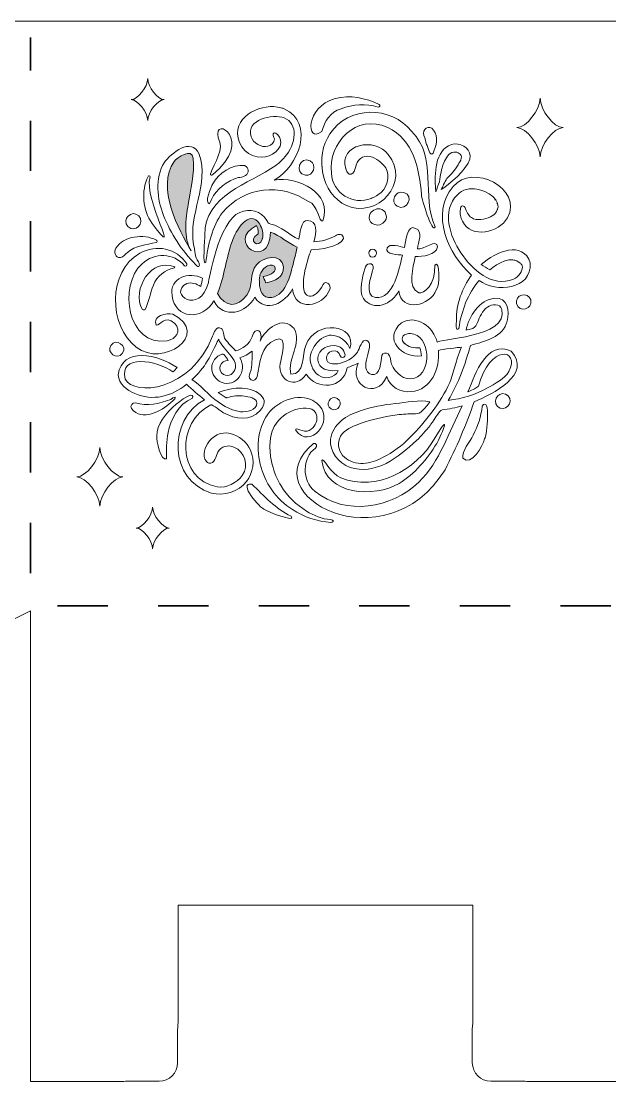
# Model space of a CAD drawing. Extents: x 8 to 992, y -718 to -282.
# Drawn here: x 504.6 to 745.9, y -717.6 to -282.5 of the extents above; entities that cross this region are included whole.
import ezdxf

# ---------------------------------------------------------------- set-up
doc = ezdxf.new("R2010")
doc.units = 0
doc.header["$MEASUREMENT"] = 0
doc.linetypes.add('AI-Linetype-1', pattern=[41.240002, 20.620001, -20.620001])
doc.linetypes.add('AI-Linetype-5', pattern=[41.240002, 20.620001, -20.620001])
doc.layers.add('Layer 1', color=7, linetype='Continuous')

# ---------------------------------------------------------------- blocks, each defined once
blk = doc.blocks.new('block 2')
at = {"layer": 'Layer 1', "true_color": 0x010101}
h = blk.add_hatch(color=18, dxfattribs=at)
h.dxf.hatch_style = 2
edge = h.paths.add_edge_path()
edge.add_spline(control_points=[(573.06, -357.72), (574.19, -351.43), (575.61, -345.18), (575.12, -338.75), (574.76, -334.09), (568.26, -338.67), (567.3, -340.02), (559.8, -350.48), (569.2, -368.42), (574.29, -376.71), (570.96, -371.29), (572.01, -363.6), (573.06, -357.72)], knot_values=[0, 0, 0, 0, 1, 1, 1, 2, 2, 2, 3, 3, 3, 4, 4, 4, 4], degree=3, periodic=1)
h = blk.add_hatch(color=18, dxfattribs=at)
h.dxf.hatch_style = 2
edge = h.paths.add_edge_path()
edge.add_spline(control_points=[(597.07, -394.85), (599.82, -391.07), (598.06, -386.22), (601.05, -382.39), (603.57, -379.16), (611.54, -377.52), (612.08, -383.33), (612.47, -387.52), (608.43, -389.38), (604.78, -389.8), (604.69, -388.97), (603.66, -387.48), (603.82, -387.25), (607.43, -386.52), (609.58, -385.06), (608.5, -383.04), (605.75, -381.37), (603.22, -384.39), (602.43, -386.62), (602.46, -386.63), (602.49, -386.63), (602.52, -386.64), (602.32, -387.26), (602.23, -387.92), (602.22, -388.57), (602.21, -389), (602.24, -389.43), (602.29, -389.86), (602.28, -389.86), (602.27, -389.86), (602.26, -389.86), (602.32, -392.97), (603.42, -396.38), (607.29, -395.8), (613.5, -394.88), (615.3, -385.18), (616.53, -380.35), (616.55, -380.24), (616.58, -380.14), (616.6, -380.07), (616.58, -380.13), (616.56, -380.21), (616.53, -380.34), (616.97, -378.61), (617.35, -376.88), (617.73, -375.14), (613.85, -373.64), (610.83, -370.33), (606.86, -369.11), (606.26, -385.34), (588.09, -372.89), (601.08, -366.37), (601.14, -366.48), (601.2, -366.58), (601.25, -366.69), (602.01, -367.72), (601.78, -369.37), (601.77, -369.68), (596.96, -372.52), (602.24, -376.04), (603.37, -371.92), (603.43, -371.86), (603.48, -371.78), (603.5, -371.68), (604.03, -369.66), (603.45, -367.54), (602.39, -365.78), (602.4, -365.78), (602.41, -365.77), (602.42, -365.77), (598.1, -359.06), (592.4, -368.68), (591.05, -372.94), (588.56, -379.87), (587.83, -387.29), (585.12, -394.15), (588.13, -400.22), (593.48, -399.95), (597.07, -394.85)], knot_values=[0, 0, 0, 0, 1, 1, 1, 2, 2, 2, 3, 3, 3, 4, 4, 4, 5, 5, 5, 6, 6, 6, 7, 7, 7, 8, 8, 8, 9, 9, 9, 10, 10, 10, 11, 11, 11, 12, 12, 12, 13, 13, 13, 14, 14, 14, 15, 15, 15, 16, 16, 16, 17, 17, 17, 18, 18, 18, 19, 19, 19, 20, 20, 20, 21, 21, 21, 22, 22, 22, 23, 23, 23, 24, 24, 24, 25, 25, 25, 26, 26, 26, 26], degree=3, periodic=1)
at = {"layer": 'Layer 1', "lineweight": 0}
for points, knots in [([(515.73, -282.5), (515.73, -282.5), (265.73, -282.5), (265.73, -282.5), (265.73, -282.5), (259.42, -282.5), (259.42, -282.5), (259.42, -282.5), (27.54, -282.5), (27.54, -282.5), (27.54, -282.5), (27.54, -282.87), (27.54, -282.87), (27.54, -282.87), (26.18, -282.87), (26.18, -282.87), (26.18, -282.87), (25.18, -282.87), (25.18, -282.87), (25.18, -282.87), (7.77, -306.87), (7.77, -306.87), (7.77, -306.87), (7.77, -496.34), (7.77, -496.34), (7.77, -496.34), (25.18, -524.27), (25.18, -524.27), (25.18, -524.27), (25.32, -524.27), (25.32, -524.27), (25.32, -524.27), (26.18, -525.99), (26.18, -525.99), (26.18, -525.99), (34.86, -543.34), (34.86, -543.34), (34.86, -543.34), (85.76, -645.13), (85.76, -645.13), (85.76, -645.13), (85.76, -693.41), (85.76, -693.41), (85.76, -693.61), (85.77, -693.82), (85.77, -694.03), (85.63, -694.61), (85.55, -695.21), (85.55, -695.84), (85.55, -695.84), (85.55, -710.03), (85.55, -710.03), (85.55, -714.23), (88.95, -717.64), (93.15, -717.64), (93.15, -717.64), (107.35, -717.64), (107.35, -717.64), (107.77, -717.64), (108.17, -717.6), (108.57, -717.53), (109.02, -717.56), (109.47, -717.57), (109.93, -717.57), (109.93, -717.57), (182.44, -717.57), (182.44, -717.57), (182.85, -717.57), (183.25, -717.56), (183.65, -717.54), (184.03, -717.6), (184.41, -717.64), (184.8, -717.64), (184.8, -717.64), (199, -717.64), (199, -717.64), (203.2, -717.64), (206.61, -714.23), (206.61, -710.03), (206.61, -710.03), (206.61, -695.84), (206.61, -695.84), (206.61, -695.55), (206.59, -695.26), (206.55, -694.98), (206.59, -694.48), (206.61, -693.97), (206.61, -693.47), (206.61, -693.47), (206.61, -645.13), (206.61, -645.13), (206.61, -645.13), (257.49, -543.34), (257.49, -543.34), (257.49, -543.34), (259.42, -539.47), (259.42, -539.47), (259.42, -539.47), (267.05, -524.22), (267.05, -524.22), (267.05, -524.22), (267.05, -645.13), (267.05, -645.13), (267.05, -645.13), (363.74, -645.13), (363.75, -645.13), (364.02, -645.13), (364.29, -645.12), (364.55, -645.11), (365.04, -645.21), (365.55, -645.26), (366.07, -645.26), (366.07, -645.26), (380.27, -645.26), (380.27, -645.26), (384.47, -645.26), (387.87, -641.85), (387.87, -637.65), (387.87, -637.65), (387.87, -623.46), (387.87, -623.46), (387.87, -623.13), (387.85, -622.81), (387.81, -622.5), (387.84, -621.97), (387.86, -621.44), (387.86, -620.9), (387.86, -620.9), (387.86, -584.65), (387.86, -584.65), (387.86, -584.65), (508.4, -524.37), (508.4, -524.37), (508.4, -524.37), (508.4, -717.57), (508.4, -717.57), (508.4, -717.57), (544.66, -717.57), (544.66, -717.57), (545.56, -717.58), (546.45, -717.52), (547.33, -717.43), (547.33, -717.43), (561.11, -717.43), (561.11, -717.43), (565.31, -717.43), (568.72, -714.02), (568.72, -709.82), (568.72, -709.82), (568.72, -696.14), (568.72, -696.14), (568.82, -695.26), (568.87, -694.37), (568.88, -693.47), (568.88, -693.47), (568.88, -645.13), (568.88, -645.13), (568.88, -645.13), (689.73, -645.13), (689.73, -645.13), (689.73, -645.13), (689.73, -693.41), (689.73, -693.41), (689.73, -693.61), (689.74, -693.8), (689.74, -694), (689.63, -694.53), (689.56, -695.07), (689.56, -695.63), (689.56, -695.63), (689.56, -709.82), (689.56, -709.82), (689.56, -714.02), (692.97, -717.43), (697.17, -717.43), (697.17, -717.43), (711.26, -717.43), (711.26, -717.43), (712.13, -717.52), (713, -717.57), (713.89, -717.57), (713.89, -717.57), (750.19, -717.57), (750.19, -717.57), (750.19, -717.57), (750.19, -524.22), (750.19, -524.22), (750.19, -524.22), (871.01, -584.63), (871.01, -584.63), (871.01, -584.64), (871.02, -620.96), (871.01, -620.96), (871.01, -621.36), (871.02, -621.76), (871.04, -622.16), (870.99, -622.52), (870.96, -622.88), (870.96, -623.25), (870.96, -623.25), (870.96, -637.44), (870.96, -637.44), (870.96, -641.64), (874.36, -645.05), (878.56, -645.05), (878.56, -645.05), (892.76, -645.05), (892.76, -645.05), (892.87, -645.05), (892.97, -645.04), (893.07, -645.03), (893.77, -645.09), (894.47, -645.13), (895.18, -645.13), (895.18, -645.13), (991.86, -645.13), (991.86, -645.13), (991.86, -645.13), (991.86, -282.5), (991.86, -282.5), (991.86, -282.5), (515.73, -282.5), (515.73, -282.5)], [0, 0, 0, 0, 1, 1, 1, 2, 2, 2, 3, 3, 3, 4, 4, 4, 5, 5, 5, 6, 6, 6, 7, 7, 7, 8, 8, 8, 9, 9, 9, 10, 10, 10, 11, 11, 11, 12, 12, 12, 13, 13, 13, 14, 14, 14, 15, 15, 15, 16, 16, 16, 17, 17, 17, 18, 18, 18, 19, 19, 19, 20, 20, 20, 21, 21, 21, 22, 22, 22, 23, 23, 23, 24, 24, 24, 25, 25, 25, 26, 26, 26, 27, 27, 27, 28, 28, 28, 29, 29, 29, 30, 30, 30, 31, 31, 31, 32, 32, 32, 33, 33, 33, 34, 34, 34, 35, 35, 35, 36, 36, 36, 37, 37, 37, 38, 38, 38, 39, 39, 39, 40, 40, 40, 41, 41, 41, 42, 42, 42, 43, 43, 43, 44, 44, 44, 45, 45, 45, 46, 46, 46, 47, 47, 47, 48, 48, 48, 49, 49, 49, 50, 50, 50, 51, 51, 51, 52, 52, 52, 53, 53, 53, 54, 54, 54, 55, 55, 55, 56, 56, 56, 57, 57, 57, 58, 58, 58, 59, 59, 59, 60, 60, 60, 61, 61, 61, 62, 62, 62, 63, 63, 63, 64, 64, 64, 65, 65, 65, 66, 66, 66, 67, 67, 67, 68, 68, 68, 69, 69, 69, 70, 70, 70, 71, 71, 71, 72, 72, 72, 73, 73, 73, 74, 74, 74, 74]), ([(556.44, -306.05), (556.44, -309.49), (560.49, -314.65), (563.2, -314.65), (560.49, -314.65), (556.44, -319.82), (556.44, -323.26), (556.44, -319.82), (552.38, -314.65), (549.68, -314.65), (552.38, -314.65), (556.44, -309.49), (556.44, -306.05)], [0, 0, 0, 0, 1, 1, 1, 2, 2, 2, 3, 3, 3, 4, 4, 4, 4]), ([(633.34, -314.24), (639.32, -312.5), (645.92, -314.04), (651.37, -316.66), (651.95, -316.95), (651.53, -317.89), (650.93, -317.7), (646, -316.13), (640.53, -316.57), (635.76, -318.47), (631.2, -319.74), (629.05, -323.5), (627.84, -327.72), (621.29, -333.1), (620.9, -317.49), (633.34, -314.24)], [0, 0, 0, 0, 1, 1, 1, 2, 2, 2, 3, 3, 3, 4, 4, 4, 5, 5, 5, 5]), ([(579.82, -370.33), (579.85, -353.61), (597.82, -349.53), (609.02, -341.67), (609.59, -341.29), (611.89, -339.32), (612.68, -338.16), (614.91, -335.72), (616.38, -332.27), (616.5, -328.96), (616.61, -326.03), (615.25, -323.26), (612.42, -322.18), (607.71, -320.41), (596.49, -322.83), (598.82, -329.87), (599.68, -332.45), (603.06, -334.53), (605.75, -333.8), (607.13, -333.42), (608.52, -332.31), (608.41, -330.76), (608.36, -330.1), (607.25, -328.65), (608.25, -328.28), (609.18, -327.93), (610.54, -330.08), (610.82, -330.77), (612.13, -335.03), (606.97, -338.29), (603.25, -338.33), (597.92, -338.54), (593.42, -333.78), (593.22, -328.57), (593.29, -319.73), (605.88, -315.46), (612.36, -318.5), (625.35, -324.14), (618.17, -342.4), (608.35, -347.67), (617.94, -346.05), (632.46, -353.04), (628.26, -364.41), (626.73, -365.34), (626.2, -357.63), (622.44, -356.52), (611, -348.73), (596.18, -350.27), (587.15, -361.01), (582.76, -366.82), (581.18, -374.29), (580.27, -381.43), (578.77, -383.66), (580.03, -371.39), (579.82, -370.33)], [0, 0, 0, 0, 1, 1, 1, 2, 2, 2, 3, 3, 3, 4, 4, 4, 5, 5, 5, 6, 6, 6, 7, 7, 7, 8, 8, 8, 9, 9, 9, 10, 10, 10, 11, 11, 11, 12, 12, 12, 13, 13, 13, 14, 14, 14, 15, 15, 15, 16, 16, 16, 17, 17, 17, 18, 18, 18, 18]), ([(664.66, -327.67), (675.53, -338.51), (668.47, -354.18), (674.28, -366.86), (673.21, -370.02), (668.72, -355.17), (668.71, -353.72), (667.81, -343.21), (665.55, -330.97), (654.85, -326.12), (654.86, -326.13), (654.87, -326.13), (654.88, -326.13), (641.89, -320.11), (630.37, -332.56), (631.75, -344.87), (632.23, -352.91), (640.62, -358.31), (648.13, -355.19), (648.33, -355.17), (650.25, -354.22), (650.86, -353.75), (654.63, -351.55), (656.11, -345.8), (654.03, -342.69), (652.6, -340.55), (650.15, -338.66), (647.64, -337.99), (644.42, -337.14), (642.24, -339.65), (641.59, -342.58), (641.47, -343.1), (641.39, -343.64), (641.17, -344.13), (640.66, -345.29), (639.06, -345.95), (638.35, -344.58), (638.1, -344.1), (637.89, -343.6), (637.72, -343.1), (637.55, -342.63), (637.64, -342.88), (637.69, -343.02), (634.54, -332.84), (649.92, -329.94), (654.99, -337.19), (664.55, -348.59), (650.62, -363.76), (637.93, -358.13), (627.49, -353.29), (624.92, -337.76), (631.19, -328.68), (638.66, -317.12), (656.32, -317.02), (664.66, -327.67)], [0, 0, 0, 0, 1, 1, 1, 2, 2, 2, 3, 3, 3, 4, 4, 4, 5, 5, 5, 6, 6, 6, 7, 7, 7, 8, 8, 8, 9, 9, 9, 10, 10, 10, 11, 11, 11, 12, 12, 12, 13, 13, 13, 14, 14, 14, 15, 15, 15, 16, 16, 16, 17, 17, 17, 18, 18, 18, 18]), ([(717.34, -338.19), (717.34, -333.37), (711.66, -326.15), (707.87, -326.15), (711.66, -326.15), (717.34, -318.92), (717.34, -314.1), (717.34, -318.92), (723.02, -326.15), (726.8, -326.15), (723.02, -326.15), (717.34, -333.37), (717.34, -338.19)], [0, 0, 0, 0, 1, 1, 1, 2, 2, 2, 3, 3, 3, 4, 4, 4, 4]), ([(582.25, -345.15), (583.75, -340.54), (588.14, -335.02), (585.34, -330.3), (583.13, -320.77), (600.61, -331.17), (582.98, -345.58), (582.67, -345.91), (582.03, -345.62), (582.25, -345.15)], [0, 0, 0, 0, 1, 1, 1, 2, 2, 2, 3, 3, 3, 3]), ([(611.57, -318.15), (611.51, -318.13), (611.45, -318.1), (611.39, -318.08), (611.53, -318.13), (611.57, -318.15), (611.57, -318.15)], [0, 0, 0, 0, 1, 1, 1, 2, 2, 2, 2]), ([(673.66, -327.14), (675.78, -330.07), (674.85, -333.62), (673.48, -336.58), (672.08, -338.51), (671.43, -333.93), (670.82, -333.06), (670.44, -331.84), (670.25, -330.63), (669.73, -329.45), (668.58, -326.79), (672, -324.66), (673.66, -327.14)], [0, 0, 0, 0, 1, 1, 1, 2, 2, 2, 3, 3, 3, 4, 4, 4, 4]), ([(577.56, -337.09), (581.87, -349.41), (572.97, -361.71), (575.27, -374.18), (575.8, -376.57), (575.69, -379.2), (577.28, -381.18), (577.94, -382.59), (577.75, -384.01), (576.06, -382.36), (570.47, -376.59), (565.88, -369.68), (562.96, -362.18), (560.32, -355.8), (559.25, -346.62), (563.22, -340.58), (565.96, -336.76), (574.34, -329.73), (577.56, -337.09)], [0, 0, 0, 0, 1, 1, 1, 2, 2, 2, 3, 3, 3, 4, 4, 4, 5, 5, 5, 6, 6, 6, 6]), ([(573.06, -357.72), (574.19, -351.43), (575.61, -345.18), (575.12, -338.75), (574.76, -334.09), (568.26, -338.67), (567.3, -340.02), (559.8, -350.48), (569.2, -368.42), (574.29, -376.71), (570.96, -371.29), (572.01, -363.6), (573.06, -357.72)], [0, 0, 0, 0, 1, 1, 1, 2, 2, 2, 3, 3, 3, 4, 4, 4, 4]), ([(682.32, -332.81), (685.69, -332.64), (689.5, -335.35), (688.56, -339.04), (687.31, -343.53), (680.06, -349.34), (676.85, -351.58), (677.15, -350.87), (677.47, -350.18), (677.8, -349.5), (678.21, -348.65), (678.66, -347.81), (679.13, -346.99), (680.82, -345.34), (682.39, -343.68), (683.69, -341.44), (684.19, -340.58), (684.84, -339.71), (685.03, -338.72), (685.39, -336.9), (683.54, -336.02), (681.98, -336.2), (679.8, -336.46), (678.57, -338.78), (677.88, -340.64), (676.9, -343.29), (676.46, -345.68), (676.14, -348.36), (675.58, -349.71), (675.07, -351.07), (674.64, -352.46), (674.44, -351.87), (674.54, -350.57), (674.46, -350.19), (674.04, -344.07), (674.61, -333.78), (682.32, -332.81)], [0, 0, 0, 0, 1, 1, 1, 2, 2, 2, 3, 3, 3, 4, 4, 4, 5, 5, 5, 6, 6, 6, 7, 7, 7, 8, 8, 8, 9, 9, 9, 10, 10, 10, 11, 11, 11, 12, 12, 12, 12]), ([(623.1, -339.84), (626.02, -341.41), (624.32, -346.22), (621.1, -345.65), (616.31, -344.97), (618.83, -337.41), (623.1, -339.84)], [0, 0, 0, 0, 1, 1, 1, 2, 2, 2, 2]), ([(583.21, -349.19), (585.29, -345.03), (591.15, -341.06), (596.14, -341.74), (598.02, -342.45), (598.18, -344.78), (596.55, -345.86), (595.19, -346.63), (593.41, -346.53), (592, -347.21), (587.26, -349.07), (583.58, -352.66), (581.84, -357.36), (579.47, -357.19), (582.36, -350.48), (583.21, -349.19)], [0, 0, 0, 0, 1, 1, 1, 2, 2, 2, 3, 3, 3, 4, 4, 4, 5, 5, 5, 5]), ([(627.87, -342.06), (627.85, -341.78), (627.86, -341.94), (627.87, -342.06), (627.87, -342.06), (627.87, -342.06), (627.87, -342.06)], [0, 0, 0, 0, 1, 1, 1, 2, 2, 2, 2]), ([(703.97, -363.2), (700.44, -369.36), (689.25, -371.88), (685.5, -364.6), (684.72, -363.09), (684.43, -361.34), (684.65, -359.66), (684.74, -358.97), (684.75, -358.36), (685.54, -358.29), (686.09, -358.24), (686.58, -358.66), (686.63, -359.2), (686.62, -359.12), (686.62, -359.04), (686.62, -358.96), (687.12, -360.43), (687.88, -362.14), (689.17, -363.08), (691.23, -364.58), (694.83, -363.79), (696.95, -362.8), (697.99, -362.32), (698.93, -361.57), (699.5, -360.58), (702.24, -355.77), (695.27, -352.06), (691.48, -351.37), (688.6, -350.84), (685.52, -351.57), (683.43, -353.67), (676.8, -360.33), (680.4, -370.81), (684.89, -377.53), (689.34, -384.19), (697.67, -392.05), (706.41, -388.27), (707.51, -387.79), (708.51, -387.06), (709.17, -386.05), (709.76, -385.15), (710.33, -383.77), (709.95, -382.7), (709.81, -382.31), (709.54, -381.98), (709.24, -381.7), (705.67, -378.36), (699.93, -381.91), (696.68, -384.5), (695.46, -383.85), (694.31, -383.11), (693.2, -382.29), (699.17, -377.02), (710.41, -372.27), (713.31, -381.68), (713.32, -381.75), (713.32, -381.74), (713.31, -381.69), (714.09, -392.62), (699.22, -394.05), (692.31, -388.86), (687.7, -394.36), (685.04, -401.47), (684.03, -408.54), (682.54, -410.18), (683.03, -406.13), (683.06, -405.35), (682.89, -398.66), (685.35, -392.03), (689.28, -386.66), (679.51, -378.18), (672.22, -361.56), (681.66, -350.36), (689.61, -340.6), (710.58, -351.09), (703.97, -363.2)], [0, 0, 0, 0, 1, 1, 1, 2, 2, 2, 3, 3, 3, 4, 4, 4, 5, 5, 5, 6, 6, 6, 7, 7, 7, 8, 8, 8, 9, 9, 9, 10, 10, 10, 11, 11, 11, 12, 12, 12, 13, 13, 13, 14, 14, 14, 15, 15, 15, 16, 16, 16, 17, 17, 17, 18, 18, 18, 19, 19, 19, 20, 20, 20, 21, 21, 21, 22, 22, 22, 23, 23, 23, 24, 24, 24, 25, 25, 25, 25]), ([(558.27, -365.5), (554.34, -359.99), (553.68, -352.27), (556.59, -346.17), (556.78, -345.79), (557.44, -345.94), (557.41, -346.38), (554.51, -355.58), (571.17, -382.7), (558.27, -365.5)], [0, 0, 0, 0, 1, 1, 1, 2, 2, 2, 3, 3, 3, 3]), ([(661.43, -352.71), (665.95, -354.08), (662.77, -360.68), (658.8, -358.45), (655.62, -356.66), (658.11, -351.73), (661.43, -352.71)], [0, 0, 0, 0, 1, 1, 1, 2, 2, 2, 2]), ([(698.82, -355.64), (698.88, -355.75), (698.94, -355.86), (699.02, -355.96), (699.05, -356.03), (699, -356), (698.82, -355.64)], [0, 0, 0, 0, 1, 1, 1, 2, 2, 2, 2]), ([(552.76, -362.37), (555.63, -365.18), (551.19, -369.64), (548.36, -366.76), (545.49, -363.94), (549.93, -359.48), (552.76, -362.37)], [0, 0, 0, 0, 1, 1, 1, 2, 2, 2, 2]), ([(581.35, -389.65), (581.41, -389.71), (585.56, -364.29), (594.21, -360.96), (598.3, -358.95), (602.93, -360.45), (605.31, -364.26), (605.95, -365.29), (605.7, -365.45), (606.95, -365.75), (611.28, -366.76), (614.42, -370.21), (618.44, -371.9), (618.81, -370.25), (619.33, -363.67), (622.05, -364.25), (626.15, -364.33), (625.76, -369.06), (624.57, -373), (627.65, -372.92), (630.69, -371.97), (633.43, -370.56), (634.68, -369.58), (636.7, -369.73), (636.74, -371.66), (635.25, -375.06), (626.98, -376.28), (623.49, -376.27), (623.17, -377.17), (622.87, -377.95), (622.69, -378.52), (621.62, -381.82), (620.65, -385.18), (620.37, -388.65), (619.53, -397.52), (625.05, -397.08), (628.36, -390.53), (629.61, -388.58), (631.77, -390.71), (631.09, -392.51), (628.52, -399.81), (616.5, -401.85), (615.84, -392.33), (612.98, -397.9), (604.85, -402.6), (600.38, -395.77), (596.77, -402.36), (587.61, -404.79), (583.51, -397.29), (578.87, -405.44), (567.72, -404.84), (566.46, -395.05), (565.18, -387.69), (573.47, -385.13), (578.98, -387.91), (578.73, -389.07), (578.53, -390.25), (578.18, -391.37), (576.46, -390.23), (574.37, -389.5), (572.47, -390.12), (564.33, -394.45), (577.97, -403.33), (581.35, -389.65)], [0, 0, 0, 0, 1, 1, 1, 2, 2, 2, 3, 3, 3, 4, 4, 4, 5, 5, 5, 6, 6, 6, 7, 7, 7, 8, 8, 8, 9, 9, 9, 10, 10, 10, 11, 11, 11, 12, 12, 12, 13, 13, 13, 14, 14, 14, 15, 15, 15, 16, 16, 16, 17, 17, 17, 18, 18, 18, 19, 19, 19, 20, 20, 20, 21, 21, 21, 21]), ([(597.07, -394.85), (599.82, -391.07), (598.06, -386.22), (601.05, -382.39), (603.57, -379.16), (611.54, -377.52), (612.08, -383.33), (612.47, -387.52), (608.43, -389.38), (604.78, -389.8), (604.69, -388.97), (603.66, -387.48), (603.82, -387.25), (607.43, -386.52), (609.58, -385.06), (608.5, -383.04), (605.75, -381.37), (603.22, -384.39), (602.43, -386.62), (602.46, -386.63), (602.49, -386.63), (602.52, -386.64), (602.32, -387.26), (602.23, -387.92), (602.22, -388.57), (602.21, -389), (602.24, -389.43), (602.29, -389.86), (602.28, -389.86), (602.27, -389.86), (602.26, -389.86), (602.32, -392.97), (603.42, -396.38), (607.29, -395.8), (613.5, -394.88), (615.3, -385.18), (616.53, -380.35), (616.55, -380.24), (616.58, -380.14), (616.6, -380.07), (616.58, -380.13), (616.56, -380.21), (616.53, -380.34), (616.97, -378.61), (617.35, -376.88), (617.73, -375.14), (613.85, -373.64), (610.83, -370.33), (606.86, -369.11), (606.26, -385.34), (588.09, -372.89), (601.08, -366.37), (601.14, -366.48), (601.2, -366.58), (601.25, -366.69), (602.01, -367.72), (601.78, -369.37), (601.77, -369.68), (596.96, -372.52), (602.24, -376.04), (603.37, -371.92), (603.43, -371.86), (603.48, -371.78), (603.5, -371.68), (604.03, -369.66), (603.45, -367.54), (602.39, -365.78), (602.4, -365.78), (602.41, -365.77), (602.42, -365.77), (598.1, -359.06), (592.4, -368.68), (591.05, -372.94), (588.56, -379.87), (587.83, -387.29), (585.12, -394.15), (588.13, -400.22), (593.48, -399.95), (597.07, -394.85)], [0, 0, 0, 0, 1, 1, 1, 2, 2, 2, 3, 3, 3, 4, 4, 4, 5, 5, 5, 6, 6, 6, 7, 7, 7, 8, 8, 8, 9, 9, 9, 10, 10, 10, 11, 11, 11, 12, 12, 12, 13, 13, 13, 14, 14, 14, 15, 15, 15, 16, 16, 16, 17, 17, 17, 18, 18, 18, 19, 19, 19, 20, 20, 20, 21, 21, 21, 22, 22, 22, 23, 23, 23, 24, 24, 24, 25, 25, 25, 26, 26, 26, 26]), ([(647.7, -361.41), (648.59, -359.88), (650.81, -358.94), (652.49, -359.71), (654.49, -360.62), (655.68, -364.64), (651.6, -366.03), (650.49, -366.41), (648.54, -365.75), (647.78, -364.8), (647.02, -363.86), (647.09, -362.45), (647.7, -361.41)], [0, 0, 0, 0, 1, 1, 1, 2, 2, 2, 3, 3, 3, 4, 4, 4, 4]), ([(699.74, -357.08), (699.76, -357.1), (699.77, -357.12), (699.78, -357.14), (699.81, -357.21), (699.84, -357.29), (699.86, -357.37), (699.84, -357.32), (699.8, -357.23), (699.74, -357.08)], [0, 0, 0, 0, 1, 1, 1, 2, 2, 2, 3, 3, 3, 3]), ([(699.9, -359.64), (699.89, -359.67), (699.88, -359.71), (699.87, -359.75), (699.84, -359.83), (699.79, -359.91), (699.75, -359.99), (699.74, -359.98), (699.78, -359.88), (699.9, -359.64)], [0, 0, 0, 0, 1, 1, 1, 2, 2, 2, 3, 3, 3, 3]), ([(699.99, -357.83), (700.01, -357.95), (700.05, -358.06), (700.07, -358.18), (700, -357.92), (699.98, -357.82), (699.99, -357.83)], [0, 0, 0, 0, 1, 1, 1, 2, 2, 2, 2]), ([(648.95, -384), (648.1, -387.06), (644.94, -395.14), (649.9, -395.84), (657.34, -396.89), (659.71, -383.52), (660.96, -378.46), (659.51, -378.21), (653.5, -378.36), (654.69, -375.53), (655.59, -373.42), (660.06, -375.05), (661.7, -375.33), (662.1, -373.52), (662.89, -365.41), (666.23, -367.51), (669.47, -368.39), (667.47, -373.46), (667.02, -375.83), (669.58, -376.53), (674.97, -371.42), (675.31, -375.06), (674.69, -378.55), (669.06, -379.06), (666.17, -379.1), (665.41, -383.06), (662.61, -391.93), (667.64, -393.95), (669.55, -394.44), (674.74, -390.68), (674.14, -382.57), (676.29, -379.92), (676.37, -391.45), (674.76, -392.68), (672.44, -399.41), (660.37, -402.01), (659.36, -393.12), (657.09, -398.59), (648.73, -401.88), (644.9, -396.22), (642.86, -392.75), (644.54, -387.65), (645.53, -384.1), (645.64, -381.44), (649.26, -381.19), (648.95, -384)], [0, 0, 0, 0, 1, 1, 1, 2, 2, 2, 3, 3, 3, 4, 4, 4, 5, 5, 5, 6, 6, 6, 7, 7, 7, 8, 8, 8, 9, 9, 9, 10, 10, 10, 11, 11, 11, 12, 12, 12, 13, 13, 13, 14, 14, 14, 15, 15, 15, 15]), ([(543.42, -375.64), (546.47, -370.56), (554.79, -369.61), (560.01, -372.28), (560.45, -372.49), (560.44, -373.19), (559.92, -373.27), (555.79, -374.22), (551.41, -374.58), (548.1, -377.33), (547.27, -378.13), (546.45, -379.18), (545.25, -379.45), (543.13, -379.76), (542.49, -377.15), (543.42, -375.64)], [0, 0, 0, 0, 1, 1, 1, 2, 2, 2, 3, 3, 3, 4, 4, 4, 5, 5, 5, 5]), ([(572.47, -382.08), (572.84, -382.65), (571.95, -383.34), (571.52, -382.81), (567.13, -377.44), (559.18, -377.39), (554.14, -381.99), (544.27, -390.94), (548.11, -416.21), (564.39, -413.63), (568.01, -412.88), (570.55, -409.7), (567.53, -406.48), (563.24, -402.75), (561.65, -407.46), (559.91, -407.14), (558.1, -403.42), (564.25, -401.97), (566.73, -402.71), (582.58, -411.05), (562.59, -424.83), (551.78, -416.27), (540.24, -407.3), (540.03, -385.23), (553.24, -377.66), (560, -373.95), (568.17, -375.54), (572.47, -382.08)], [0, 0, 0, 0, 1, 1, 1, 2, 2, 2, 3, 3, 3, 4, 4, 4, 5, 5, 5, 6, 6, 6, 7, 7, 7, 8, 8, 8, 9, 9, 9, 9]), ([(648.68, -376), (650.79, -376), (650.79, -379.27), (648.68, -379.27), (646.57, -379.27), (646.57, -376), (648.68, -376)], [0, 0, 0, 0, 1, 1, 1, 2, 2, 2, 2]), ([(567.38, -383.7), (563.52, -384.57), (560.3, -387.11), (558.79, -390.76), (557.37, -393.95), (557.1, -397.74), (555.35, -400.73), (555.09, -401.02), (554.59, -400.99), (554.32, -400.73), (551.65, -396.92), (553.1, -391), (555.61, -387.41), (558.46, -383.27), (562.61, -381.64), (567.38, -383.22), (567.6, -383.29), (567.63, -383.64), (567.38, -383.7)], [0, 0, 0, 0, 1, 1, 1, 2, 2, 2, 3, 3, 3, 4, 4, 4, 5, 5, 5, 6, 6, 6, 6]), ([(706.61, -380.46), (706.69, -380.47), (706.75, -380.48), (706.79, -380.49), (706.75, -380.48), (706.69, -380.47), (706.61, -380.46)], [0, 0, 0, 0, 1, 1, 1, 2, 2, 2, 2]), ([(690.32, -438.6), (686.94, -448.14), (683.09, -457.55), (678.38, -466.5), (654.28, -506.06), (598.39, -477.27), (624.39, -455.82), (625.55, -455.33), (626.37, -457.11), (625.2, -457.61), (619.72, -461.65), (619.65, -471.06), (624.95, -475.32), (625.01, -475.37), (625.5, -475.74), (625.08, -475.42), (637.43, -485.49), (656.66, -482.43), (667.62, -471.68), (676.35, -463.2), (679.95, -450.91), (685.39, -440.31), (682.7, -441.14), (679.96, -441.61), (677.17, -441.91), (676.15, -442.02), (673, -447.42), (672.22, -448.37), (670.5, -450.48), (668.72, -452.65), (666.71, -454.5), (662.91, -457.99), (658.8, -461.59), (654.17, -463.93), (649.64, -466.23), (644.24, -467.25), (639.45, -465.57), (634.67, -463.88), (630.86, -459.01), (631.45, -453.97), (631.79, -451.03), (633.53, -448.38), (635.78, -446.47), (638.04, -444.55), (640.8, -443.31), (643.59, -442.35), (648.25, -440.75), (653.11, -439.86), (657.99, -439.34), (662.27, -438.88), (667.93, -437.77), (672.14, -438.62), (671.41, -439.99), (670.01, -441.23), (668.96, -442.42), (667.54, -444.04), (665.11, -443.49), (663.15, -443.6), (660.77, -443.75), (658.41, -444.01), (656.06, -444.39), (651.36, -445.15), (646.74, -446.39), (642.29, -448.07), (639.32, -449.2), (636.15, -450.81), (635.04, -453.78), (634.06, -456.39), (635.06, -459.49), (637.1, -461.38), (639.14, -463.28), (642.05, -464.06), (644.83, -463.92), (647.61, -463.78), (650.29, -462.79), (652.78, -461.54), (661.16, -457.32), (667.53, -450.15), (673.07, -442.74), (675.95, -438.89), (678.39, -435.1), (680.33, -430.69), (680.94, -429.31), (684.63, -416.29), (685.13, -416.23), (683.99, -416.36), (677.18, -417.11), (675.68, -417.57), (676.3, -425.05), (672.88, -433.71), (664.51, -434.47), (660.21, -435.03), (655.72, -432.52), (654.5, -428.28), (650.18, -437.98), (638.83, -432.07), (642.7, -422.76), (641.28, -423.65), (639.64, -423.98), (638.18, -424.75), (636.72, -433.27), (625.8, -434.16), (621.47, -427.29), (617.35, -433.65), (609.81, -430.16), (610.78, -422.99), (610.99, -421.36), (614.38, -410.6), (608.86, -413.2), (602.55, -415.76), (602.6, -422.57), (601.4, -428.22), (601, -429.3), (600.11, -430.39), (598.82, -429.64), (597.57, -428.91), (598.19, -427.68), (598.53, -426.65), (599.46, -423.86), (599.19, -420.71), (599.22, -417.81), (597.78, -419.1), (596.06, -420.02), (594.22, -420.6), (597.57, -425.77), (592.77, -433.17), (586.6, -430.59), (584.31, -429.63), (582.68, -427.23), (582.71, -424.74), (582.74, -422.26), (584.48, -419.86), (586.86, -419.14), (587.03, -419.08), (587.21, -419.04), (587.38, -419.07), (587.62, -419.12), (587.8, -419.31), (587.96, -419.49), (588.54, -420.16), (589.03, -420.92), (589.41, -421.73), (588.02, -421.59), (586.6, -422.51), (586.16, -423.83), (585.72, -425.15), (586.31, -426.73), (587.51, -427.44), (589.66, -428.73), (592.01, -426.92), (592.43, -424.72), (592.94, -422), (590.15, -419.47), (588.65, -417.46), (588.25, -416.94), (585.21, -413.61), (585.56, -412.91), (584.03, -415.89), (582.11, -420.3), (580.17, -423.04), (579.21, -425.02), (575.2, -429.06), (574.54, -429.59), (574.99, -429.23), (581.86, -435.89), (582.67, -436.59), (586.04, -439.46), (590.04, -442.15), (594.54, -442.71), (596.66, -442.98), (601.37, -442.17), (601.23, -439.19), (601.12, -436.99), (597.74, -436.55), (596.09, -436.31), (593.7, -435.96), (591.24, -436.21), (588.93, -436.94), (588.84, -436.97), (588.75, -437), (588.65, -437.03), (587.58, -436.3), (586.48, -435.6), (585.39, -434.89), (588.48, -433.66), (591.84, -432.89), (595.16, -433.04), (598.04, -433.18), (601.72, -434.22), (603.52, -436.68), (604.91, -438.58), (603.92, -440.63), (602.56, -442.19), (598.52, -446.82), (592.48, -445.71), (587.56, -443.19), (586.96, -442.88), (582.85, -439.64), (582.38, -439.85), (568.03, -446.76), (568.33, -470.45), (584.99, -473.52), (588.78, -474.21), (593.05, -471.85), (595.21, -468.83), (598.08, -464.82), (596.38, -459.12), (591.83, -457.24), (589.33, -456.21), (586.57, -456.84), (585.26, -459.32), (584.52, -460.71), (583.84, -464.46), (581.56, -463.79), (580.03, -463.33), (579.43, -461.33), (579.57, -459.91), (579.71, -458.49), (580.2, -457.11), (580.93, -455.89), (582.95, -452.53), (586.46, -450.76), (590.31, -451.65), (593.9, -452.48), (597.12, -455.13), (598.61, -458.5), (600.47, -462.7), (599.7, -467.77), (596.92, -471.38), (593.74, -475.51), (587.63, -477.54), (582.57, -476.07), (565.22, -471.05), (564.45, -446.08), (579.69, -437.79), (577.17, -435.76), (574.73, -433.63), (572.34, -431.46), (566.52, -436.4), (558.26, -438.6), (551.14, -435.18), (547.82, -433.87), (544.6, -431.4), (544.36, -427.56), (545.83, -415.91), (560.77, -419.22), (568.47, -424.55), (567.96, -425.17), (567.43, -425.82), (566.8, -426.35), (560.36, -421.63), (544.36, -418.8), (547.27, -429.31), (550.74, -436.46), (574.18, -434.42), (583.05, -411.76), (583.56, -410.48), (584.54, -407.31), (586.58, -408.51), (587.8, -409.22), (587.41, -411.76), (588.26, -413), (589.46, -414.71), (591.15, -416.04), (592.43, -417.71), (595.46, -417.06), (598.11, -414.94), (599.26, -412.05), (600.65, -407.17), (603.97, -409.63), (602.6, -413.8), (604.53, -408.61), (612.03, -403.04), (616.46, -408.61), (619.88, -414.65), (613.54, -421.08), (615.16, -427.34), (620.89, -427.53), (619.64, -419.39), (621.26, -415.54), (625.35, -404.59), (642.28, -406.67), (639.37, -416.84), (637.26, -412.01), (632.79, -411), (630.9, -411.37), (627.74, -411.91), (625.51, -414.24), (624.18, -417.04), (620.6, -422.85), (626.5, -431.87), (633.11, -427.73), (633.08, -427.75), (633.04, -427.77), (633.01, -427.8), (633.04, -427.78), (633.07, -427.75), (633.11, -427.73), (633.76, -427.24), (634.24, -426.51), (634.56, -425.77), (621.77, -427.5), (625.08, -413.19), (634.88, -415.93), (635.99, -416.24), (638.4, -419.5), (636.86, -420.32), (635.09, -421.28), (635.35, -417.91), (633.46, -417.79), (628.81, -417.51), (629.83, -422.03), (630.13, -422.24), (631.34, -423.07), (632.92, -423.25), (634.37, -423.01), (637.3, -422.54), (640.8, -420.74), (642.49, -418.24), (643.28, -417.07), (644.23, -412.63), (646.33, -413.47), (650.19, -415.01), (642.04, -425.55), (648.27, -427.45), (652.02, -428.45), (651.96, -421.58), (652.5, -419.69), (652.81, -418.61), (654.22, -418.36), (655.06, -418.97), (656.12, -419.73), (655.95, -422.04), (656.45, -423.2), (658.01, -426.78), (661.58, -430.28), (665.81, -429), (673.22, -426.74), (672.37, -411.02), (664.18, -410.61), (661.95, -410.5), (659.47, -412.21), (661.53, -414.42), (660.53, -413.34), (662.89, -415.89), (661.53, -414.42), (663.21, -416.23), (665.7, -416.72), (668.07, -416.44), (668.39, -417.53), (668.63, -418.63), (668.75, -419.76), (660.72, -421.03), (652.75, -412.82), (660.46, -406.29), (666.54, -402.57), (673.88, -407.99), (675.11, -414.24), (674.84, -412.84), (704.68, -412.47), (701.65, -400.74), (700.98, -398.15), (697.55, -398.52), (695.79, -399.79), (693.59, -401.4), (692.69, -403.69), (691.65, -406.08), (691.14, -407.27), (690.95, -407.9), (689.73, -408.55), (689.45, -408.7), (687.02, -409.2), (687, -409.28), (687.99, -403.9), (692.6, -396.61), (698.68, -396.18), (704.29, -395.77), (704.78, -401.35), (703.83, -405.5), (702.28, -412.32), (694.56, -413.86), (688.75, -415.49), (686.63, -423.34), (683.95, -431.11), (679.65, -438.07), (685.29, -437.38), (690.87, -435.7), (695.85, -432.96), (698.56, -431.47), (703.03, -429.06), (704.52, -426.19), (709.42, -416.79), (696.62, -414.97), (692.08, -432.24), (691.53, -432.61), (690.99, -432.98), (690.43, -433.34), (689.65, -433.74), (688.87, -434.13), (688.07, -434.47), (687.97, -434.5), (687.88, -434.53), (687.78, -434.56), (690.91, -426.6), (695.58, -413.35), (705.49, -417.88), (714.28, -427.38), (697.86, -435.62), (690.32, -438.6)], [0, 0, 0, 0, 1, 1, 1, 2, 2, 2, 3, 3, 3, 4, 4, 4, 5, 5, 5, 6, 6, 6, 7, 7, 7, 8, 8, 8, 9, 9, 9, 10, 10, 10, 11, 11, 11, 12, 12, 12, 13, 13, 13, 14, 14, 14, 15, 15, 15, 16, 16, 16, 17, 17, 17, 18, 18, 18, 19, 19, 19, 20, 20, 20, 21, 21, 21, 22, 22, 22, 23, 23, 23, 24, 24, 24, 25, 25, 25, 26, 26, 26, 27, 27, 27, 28, 28, 28, 29, 29, 29, 30, 30, 30, 31, 31, 31, 32, 32, 32, 33, 33, 33, 34, 34, 34, 35, 35, 35, 36, 36, 36, 37, 37, 37, 38, 38, 38, 39, 39, 39, 40, 40, 40, 41, 41, 41, 42, 42, 42, 43, 43, 43, 44, 44, 44, 45, 45, 45, 46, 46, 46, 47, 47, 47, 48, 48, 48, 49, 49, 49, 50, 50, 50, 51, 51, 51, 52, 52, 52, 53, 53, 53, 54, 54, 54, 55, 55, 55, 56, 56, 56, 57, 57, 57, 58, 58, 58, 59, 59, 59, 60, 60, 60, 61, 61, 61, 62, 62, 62, 63, 63, 63, 64, 64, 64, 65, 65, 65, 66, 66, 66, 67, 67, 67, 68, 68, 68, 69, 69, 69, 70, 70, 70, 71, 71, 71, 72, 72, 72, 73, 73, 73, 74, 74, 74, 75, 75, 75, 76, 76, 76, 77, 77, 77, 78, 78, 78, 79, 79, 79, 80, 80, 80, 81, 81, 81, 82, 82, 82, 83, 83, 83, 84, 84, 84, 85, 85, 85, 86, 86, 86, 87, 87, 87, 88, 88, 88, 89, 89, 89, 90, 90, 90, 91, 91, 91, 92, 92, 92, 93, 93, 93, 94, 94, 94, 95, 95, 95, 96, 96, 96, 97, 97, 97, 98, 98, 98, 99, 99, 99, 100, 100, 100, 101, 101, 101, 102, 102, 102, 103, 103, 103, 104, 104, 104, 105, 105, 105, 106, 106, 106, 107, 107, 107, 108, 108, 108, 109, 109, 109, 110, 110, 110, 111, 111, 111, 112, 112, 112, 113, 113, 113, 114, 114, 114, 115, 115, 115, 116, 116, 116, 117, 117, 117, 118, 118, 118, 119, 119, 119, 120, 120, 120, 121, 121, 121, 122, 122, 122, 123, 123, 123, 124, 124, 124, 125, 125, 125, 126, 126, 126, 127, 127, 127, 128, 128, 128, 129, 129, 129, 130, 130, 130, 131, 131, 131, 132, 132, 132, 133, 133, 133, 134, 134, 134, 135, 135, 135, 136, 136, 136, 136]), ([(707.72, -398.47), (706.65, -394.72), (712.51, -393.11), (713.51, -396.87), (714.58, -400.63), (708.72, -402.23), (707.72, -398.47)], [0, 0, 0, 0, 1, 1, 1, 2, 2, 2, 2]), ([(541.35, -415.55), (543.35, -412.22), (548.48, -415.79), (546.02, -418.8), (544, -421.71), (539.34, -418.43), (541.35, -415.55)], [0, 0, 0, 0, 1, 1, 1, 2, 2, 2, 2]), ([(564.9, -451.25), (564.07, -454.94), (564.01, -458.38), (564.18, -462.03), (561.88, -463.35), (559.79, -454.38), (560.22, -452.61), (559.66, -443.82), (576.98, -432.02), (574.75, -437.19), (569.02, -439.4), (565.68, -446.31), (564.9, -451.25)], [0, 0, 0, 0, 1, 1, 1, 2, 2, 2, 3, 3, 3, 4, 4, 4, 4]), ([(632.5, -487.75), (632.4, -488.11), (631.93, -488.16), (631.56, -488.14), (625.98, -487.77), (620.53, -485.91), (615.83, -482.9), (612.47, -480.73), (609.53, -478.03), (607.28, -474.73), (605.1, -471.53), (603.5, -467.93), (602.58, -464.17), (600.79, -456.81), (601.71, -448.65), (606.53, -442.61), (611.38, -437.27), (621.49, -434.01), (626.85, -440.26), (632.92, -446.59), (623.07, -458.35), (617.18, -450.44), (616.51, -448.18), (620.48, -451.92), (622.69, -450.41), (624.77, -448.98), (626.18, -447.21), (625.8, -444.54), (625.26, -440.65), (620.65, -440.95), (617.78, -441.66), (614.53, -442.46), (611.54, -444.35), (609.5, -447.01), (605.98, -451.61), (606.06, -457.79), (607.24, -463.21), (607.93, -466.37), (609.01, -469.46), (610.59, -472.28), (610.76, -472.58), (610.93, -472.87), (611.11, -473.16), (613.68, -477.38), (617.37, -480.87), (621.57, -483.48), (624.57, -485.34), (627.92, -486.79), (631.45, -487), (631.94, -487.03), (632.63, -487.27), (632.5, -487.75)], [0, 0, 0, 0, 1, 1, 1, 2, 2, 2, 3, 3, 3, 4, 4, 4, 5, 5, 5, 6, 6, 6, 7, 7, 7, 8, 8, 8, 9, 9, 9, 10, 10, 10, 11, 11, 11, 12, 12, 12, 13, 13, 13, 14, 14, 14, 15, 15, 15, 16, 16, 16, 17, 17, 17, 17]), ([(699.91, -440.51), (697.09, -437.75), (701.44, -433.37), (704.21, -436.2), (707.03, -438.96), (702.68, -443.33), (699.91, -440.51)], [0, 0, 0, 0, 1, 1, 1, 2, 2, 2, 2]), ([(549.76, -441.37), (549.1, -440.31), (550.26, -439), (551.36, -439.09), (556.19, -440.53), (561.27, -439.46), (565.87, -437.66), (568.88, -435.69), (567.76, -437.44), (565.97, -438.99), (561.98, -442.52), (554.12, -446.97), (549.76, -441.37)], [0, 0, 0, 0, 1, 1, 1, 2, 2, 2, 3, 3, 3, 4, 4, 4, 4]), ([(624.26, -438.07), (624.22, -438.05), (624.18, -438.03), (624.15, -438.01), (624.12, -438), (624.14, -438.01), (624.26, -438.07)], [0, 0, 0, 0, 1, 1, 1, 2, 2, 2, 2]), ([(634.16, -437.27), (636.97, -438.88), (634.42, -443.24), (631.65, -441.58), (628.84, -439.97), (631.39, -435.6), (634.16, -437.27)], [0, 0, 0, 0, 1, 1, 1, 2, 2, 2, 2]), ([(694.61, -453.87), (693.75, -456.73), (689.25, -465.47), (685.63, -461.83), (685.12, -458.82), (688.64, -454.97), (689.9, -452.33), (691.77, -448.42), (693.2, -444.84), (693.61, -440.49), (697.11, -435.62), (695.64, -452.57), (694.61, -453.87)], [0, 0, 0, 0, 1, 1, 1, 2, 2, 2, 3, 3, 3, 4, 4, 4, 4]), ([(635.64, -469.85), (650.1, -475.8), (666.39, -466.6), (673.98, -454.03), (680.09, -443.38), (678.75, -448.46), (674.99, -455.69), (671.13, -462.11), (665.98, -468.21), (659.54, -472.15), (649.3, -478.11), (629.57, -477.07), (627.81, -462.8), (628.46, -460.96), (631.37, -468.3), (635.64, -469.85)], [0, 0, 0, 0, 1, 1, 1, 2, 2, 2, 3, 3, 3, 4, 4, 4, 5, 5, 5, 5]), ([(536.83, -481.52), (536.83, -476.7), (531.15, -469.47), (527.37, -469.47), (531.15, -469.47), (536.83, -462.24), (536.83, -457.42), (536.83, -462.24), (542.51, -469.47), (546.3, -469.47), (542.51, -469.47), (536.83, -476.7), (536.83, -481.52)], [0, 0, 0, 0, 1, 1, 1, 2, 2, 2, 3, 3, 3, 4, 4, 4, 4]), ([(606.58, -457.96), (606.58, -457.92), (606.58, -457.89), (606.58, -457.86), (606.58, -458.01), (606.58, -458.26), (606.58, -457.96)], [0, 0, 0, 0, 1, 1, 1, 2, 2, 2, 2]), ([(604.62, -482.96), (602.36, -482.47), (593.2, -471.57), (599.16, -472.45), (604.14, -477.23), (608.89, -482.6), (615.26, -485.62), (617.59, -488.37), (605.33, -483.68), (604.62, -482.96)], [0, 0, 0, 0, 1, 1, 1, 2, 2, 2, 3, 3, 3, 3]), ([(646.95, -471.57), (647.29, -471.54), (647.05, -471.56), (646.95, -471.57), (646.95, -471.57), (646.95, -471.57), (646.95, -471.57)], [0, 0, 0, 0, 1, 1, 1, 2, 2, 2, 2]), ([(558.47, -499.03), (558.47, -495.59), (554.41, -490.43), (551.71, -490.43), (554.41, -490.43), (558.47, -485.26), (558.47, -481.82), (558.47, -485.26), (562.52, -490.43), (565.23, -490.43), (562.52, -490.43), (558.47, -495.59), (558.47, -499.03)], [0, 0, 0, 0, 1, 1, 1, 2, 2, 2, 3, 3, 3, 4, 4, 4, 4])]:
    blk.add_open_spline(points, degree=3, knots=knots, dxfattribs=at)
for points in [[(706.79, -380.49), (706.75, -380.48), (706.69, -380.47), (706.61, -380.46)], [(594.35, -442.73), (594.35, -442.73), (594.33, -442.73), (594.31, -442.72)]]:
    blk.add_open_spline(points, degree=3, dxfattribs=at)

msp = doc.modelspace()

# ---------------------------------------------------------------- linework, layer by layer
at = {"layer": 'Layer 1', "color": 7, "linetype": 'AI-Linetype-1', "lineweight": 35, "true_color": 0xfffeff}
msp.add_lwpolyline([(508.37, -508.91), (508.37, -289.24)], dxfattribs=at)
at = {"layer": 'Layer 1', "color": 7, "linetype": 'AI-Linetype-5', "lineweight": 35, "true_color": 0xfffeff}
msp.add_lwpolyline([(519.49, -522.33), (983.98, -522.33)], dxfattribs=at)

# ---------------------------------------------------------------- block references
at = {"layer": 'Layer 1'}
msp.add_blockref('block 2', (0, 0), dxfattribs=at)

doc.saveas('drawing.dxf')
